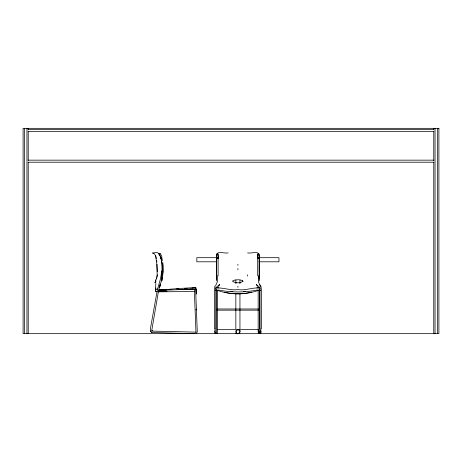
<?xml version="1.0" encoding="UTF-8"?>
<svg xmlns="http://www.w3.org/2000/svg" width="462" height="462" viewBox="0 0 462 462"><rect width="100%" height="100%" fill="white"/><g stroke="black" fill="none" stroke-linecap="round" stroke-linejoin="round"><path stroke-width="0.69" d="M196.448 293.855L196.437 292.111M196.627 294.011L196.604 292.273M215.714 328.961L215.823 287.999M216.378 331.912L216.378 289.928M216.482 278.973L216.545 256.029M216.534 272.095L216.534 267.18M216.614 274.601L216.614 272.101M217.642 332.062L217.642 289.945M247.661 276.114L247.661 274.838M258.339 275.698L258.454 281.803L260.279 286.047M259.182 278.961L259.182 260.816M259.269 274.595L259.205 280.89M259.315 272.106L259.251 256.029M260.083 328.961L259.973 287.999M216.534 260.828L216.666 257.623L216.614 278.961M155.405 290.303L155.636 291.603L157.415 291.834M216.58 256.676C215.361 249.815 224.526 253.852 228.193 252.905M195.871 332.403L196.304 332.201M197.026 332.935L196.061 333.668M162.913 272.182L162.878 264.882M259.269 260.828L259.176 258.772L258.385 258.72L258.425 257.473M216.724 255.677L216.961 253.8M155.833 283.327L155.544 289.01M258.385 258.72L257.594 258.535L257.675 253.961M155.937 281.225L155.954 280.763M216.892 258.576C218.809 260.048 218.335 255.607 218.122 253.961M218.324 256.86L218.162 258.576L217.793 253.967M161.452 271.015C161.429 277.506 159.067 283.425 157.403 289.547L150.358 328.944L150.41 331.035L151.807 332.513L194.779 333.668M257.865 258.697L258.015 257.322M156.67 279.169L156.745 278.517M196.338 290.148L195.645 287.341L195.703 289.46L196.338 290.148L196.587 291.632M157.022 277.356L157.351 274.763M155.74 281.462L155.578 280.007M161.382 278.973L162.139 272.106A64.253 64.253 0 0 0 162.098 264.969L161.694 260.805M162.145 279.215L162.445 277.142M161.446 280.936L159.529 286.319M155.706 289.091L155.89 288.028M158.72 289.824L151.796 330.226L152.853 331.11L196.032 332.132M162.064 280.705L163.103 272.205L162.895 262.705M156.341 279.14L157.172 274.832L156.745 262.762L155.423 255.446L154.216 253.707L152.472 252.939L153.505 253.17M214.894 286.047L214.432 289.668L214.432 328.961M160.21 285.735L160.597 284.401L160.152 286.428M155.763 281.462L154.839 282.732L155.642 281.912M232.86 280.994L232.802 281.462C235.545 283.223 240.471 283.477 242.897 281.225L241.926 280.342L239.397 279.793M243.047 281.225L242.793 281.704M258.004 253.967L257.634 258.576L257.478 256.86M216.701 256.133L216.834 255.74M218.815 285.735L219.571 284.401L218.26 286.428M159.459 286.232L160.326 284.199M215.517 286.047L217.342 281.803L217.458 275.698M160.458 284.904L159.459 286.683M236.44 330.163C234.303 339.27 245.732 328.187 236.44 330.163L235.845 329.562M151.807 332.513L150.41 331.035M152.853 331.11L151.796 330.226M232.802 280.988L234.835 280.007L238.646 279.735M242.59 281.687L242.59 280.763M258.899 289.957L258.882 290.338M217.781 257.704L218.099 257.871L217.134 258.033M257.698 275.849L257.698 257.871L258.021 257.704M196.038 310.077L196.038 309.066M236.44 333.067L235.845 333.668M239.356 330.163L239.951 329.562M215.904 287.601L219.179 284.904M159.275 289.674L159.534 289.437L158.963 289.628M216.551 333.668L217.371 333.137M217.123 332.403L215.604 332.242M159.228 287.947L159.627 287.67L158.68 288.144M159.067 288.034L159.586 287.682L159.303 287.745M258.674 332.403L259.465 332.201M157.409 288.998L155.55 289.593L155.925 289.553M258.651 290.321C245.31 295.039 230.567 295.033 217.221 290.327M215.431 288.144C222.8 287.116 230.313 290.789 237.901 289.593C245.489 290.858 252.985 287.052 260.366 288.144M159.072 289.72L159.667 289.53M162.341 260.649L162.104 258.529L160.585 258.72L160.291 257.473M215.39 332.421L214.749 332.421L214.749 330.977L215.39 330.977M161.937 257.704L161.359 257.871M160.701 258.062L161.03 257.963M216.915 290.338L216.897 289.957M215.275 290.269L216.487 289.934M160.943 258.656L160.585 258.72M159.286 290.298L164.01 289.327M159.298 290.072L178.644 288.531L195.38 287.56L195.969 287.878L195.576 287.404M258.425 333.137L258.922 333.131M215.615 290.298L216.511 290.096M251.536 292.111C242.775 294.323 233.553 294.306 224.769 292.227M237.122 333.668L237.439 333.622L237.087 333.668M239.489 282.935L240.419 282.813M257.507 289.963C244.664 292.579 231.266 292.59 218.416 289.986M160.418 290.096L164.022 289.691L158.31 290.379L158.685 290.419M166.661 289.299L162.676 289.674L166.008 289.582M258.662 258.033L257.698 257.871M166.684 289.957L162.676 290.275L191.049 289.2L195.703 289.46L195.524 288.854M184.361 288.519L187.22 288.346M168.792 289.443L171.61 289.276M176.542 288.993L178.655 288.865M194.219 287.838L195.518 287.762M192.059 288.069L194.606 287.936M257.594 258.535L258.015 258.518M178.754 289.582L191.043 289.033L195.732 289.229M178.759 289.697L191.014 289.137L195.617 289.345L196.206 289.98L196.079 289.276M243.555 291.372L245.455 291.291M256.843 287.803L259.194 287.745M158.732 291.389L167.036 291.291M260.187 333.668L260.73 333.639L260.73 328.944M158.068 291.822L194.485 291.545M153.638 252.905C159.124 251.911 158.166 253.032 160.562 256.676M28.067 129.36L433.933 129.36M28.067 131.416L433.933 131.416M28.067 160.158L433.933 160.158M28.067 162.214L433.933 162.214M247.603 252.905C251.27 253.852 260.435 249.815 259.217 256.676M216.869 257.692L196.829 257.692L196.829 261.798L216.869 261.798M258.928 257.692L278.967 257.692L278.967 261.798L258.928 261.798M217.123 308.986L258.68 308.986M217.123 310.158L258.68 310.158M217.365 329.562L235.245 329.562M240.552 329.562L258.431 329.562L258.431 333.668M260.193 332.242L259.263 332.132M215.61 333.668L215.073 333.639L215.073 328.944M216.603 287.745L218.953 287.797M230.723 291.285L232.871 291.378M217.781 258.518L218.203 258.535M235.279 282.825L236.186 282.94M238.357 333.622L238.71 333.668M260.406 330.977L261.047 330.977L261.047 332.421L260.406 332.421M259.286 290.096L260.181 290.298M216.874 333.131L217.163 333.206M259.309 289.934L260.522 290.269M258.905 258.576L259.176 258.772L259.13 257.623L259.257 258.991M159.407 253.303L160.88 254.533L161.96 256.884M258.633 333.206L259.246 333.668M155.394 279.793L155.746 280.342M257.542 286.428L256.231 284.401L259.892 287.601M239.922 333.622L239.356 333.067M159.869 255.74L160.158 256.133M159.783 255.677L158.72 253.8M160.25 256.029L161.394 258.963M155.902 291.314L155.752 290.846M259.863 284.707L260.591 286.232M258.963 255.74L259.101 256.133M155.607 255.376L155.89 256.341M258.841 253.8L259.072 255.677M161.232 280.89L161.296 278.95A66.719 66.719 0 0 0 162.052 272.095A64.068 64.068 0 0 0 162.018 264.98L161.891 262.89M156.035 256.826L156.381 258.587M260.903 286.047L261.371 289.668L261.371 328.961M161.654 260.816L160.874 257.623L161.844 262.901M156.687 260.591L156.832 261.919M196.315 289.062L196.396 289.807M217.787 257.322L217.931 258.697M216.597 280.89L216.534 278.95M157.323 271.639L156.999 264.293M195.605 289.189L197.297 332.08M194.277 289.258L195.957 331.901M217.377 257.473L217.417 258.72M196.581 291.43L196.61 292.388M196.621 293.099L196.627 293.74M437.618 128.332L437.618 333.668M435.048 128.332L435.048 333.668M433.766 128.332L433.766 129.776M433.766 131.214L433.766 160.753M433.766 162.197L433.766 333.668M259.425 289.899L259.425 331.912M259.269 264.98L259.315 278.973M258.68 309.28L258.68 309.863M258.16 289.917L258.16 332.062M239.951 280.036L239.951 283.293M239.951 293.711L239.951 329.042M237.901 264.293L237.901 265.367M237.901 268.538L237.901 269.825M237.901 286.238L237.901 287.318M235.845 280.036L235.845 283.293M235.845 293.711L235.845 329.042M218.099 257.871L218.099 275.849M217.365 333.079L217.365 333.668M217.123 309.28L217.123 310.077M28.234 128.332L28.234 129.776M28.234 131.185L28.234 160.418M28.234 162.197L28.234 333.668M26.952 128.332L26.952 333.668M24.382 128.332L24.382 333.668M162.093 272.101A66.892 66.892 0 0 1 161.336 278.961M438.9 128.332L23.1 128.332L23.1 333.668L438.9 333.668L438.9 128.332M160.187 253.834L159.442 253.338L160.152 253.817M236.873 333.391A2.056 2.056 0 0 0 239.951 331.612A2.056 2.056 0 0 0 236.873 329.833A2.056 2.056 0 0 0 236.873 333.391"/></g></svg>
